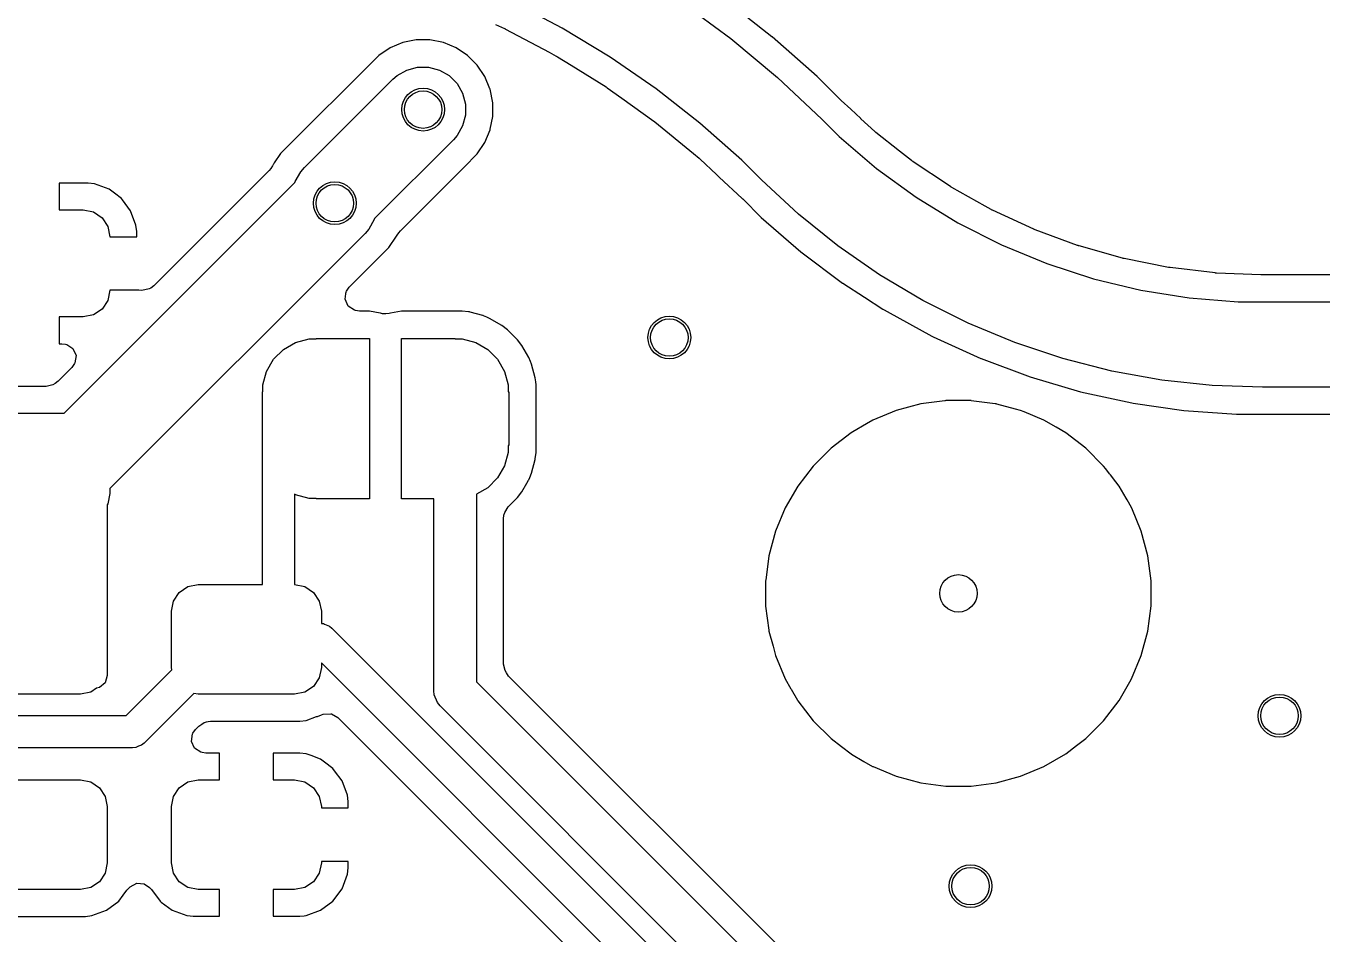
# Model space of a CAD drawing. Header units: inches. Extents: x 0.01 to 5.35, y 0.01 to 3.37.
# Drawn here: x 1.0936 to 1.5702, y 2.6595 to 2.9936 of the extents above; entities that cross this region are included whole.
import ezdxf

# ---------------------------------------------------------------- set-up
doc = ezdxf.new("R2010")
doc.units = ezdxf.units.IN
doc.header["$MEASUREMENT"] = 0
doc.layers.add('BLACK', color=250, linetype='CONTINUOUS')

msp = doc.modelspace()

# ---------------------------------------------------------------- linework, layer by layer
at = {"layer": 'BLACK', "linetype": 'CONTINUOUS'}
for p, q in [((1.3679, 2.98966), (1.3512, 3.00274)), ((1.29081, 2.9928), (1.27264, 3.00233)), ((1.33471, 3.00227), (1.35276, 2.98899)), ((1.26627, 2.99417), (1.26953, 2.99269)), ((1.23708, 2.98844), (1.23214, 2.98746)), ((1.24213, 2.98844), (1.23708, 2.98844)), ((1.23708, 2.98844), (1.23708, 2.98844)), ((1.23708, 2.98844), (1.23708, 2.98844)), ((1.24708, 2.98746), (1.24213, 2.98844)), ((1.24213, 2.98844), (1.24213, 2.98844)), ((1.24213, 2.98844), (1.24213, 2.98844)), ((1.26953, 2.99269), (1.26968, 2.99263)), ((1.26968, 2.99263), (1.26982, 2.99256)), ((1.26982, 2.99256), (1.26996, 2.99248)), ((1.26996, 2.99248), (1.28598, 2.98392)), ((1.30837, 2.98218), (1.29081, 2.9928)), ((1.35276, 2.98899), (1.36998, 2.97464)), ((1.36801, 2.98956), (1.3679, 2.98966)), ((1.3845, 2.97495), (1.36801, 2.98956)), ((1.36801, 2.98956), (1.36801, 2.98956)), ((1.22748, 2.98553), (1.22328, 2.98273)), ((1.23214, 2.98746), (1.22748, 2.98553)), ((1.22748, 2.98553), (1.22748, 2.98553)), ((1.22748, 2.98553), (1.22748, 2.98553)), ((1.23214, 2.98746), (1.23214, 2.98746)), ((1.23214, 2.98746), (1.23214, 2.98746)), ((1.25174, 2.98553), (1.24708, 2.98746)), ((1.24708, 2.98746), (1.24708, 2.98746)), ((1.24708, 2.98746), (1.24708, 2.98746)), ((1.25593, 2.98273), (1.25174, 2.98553)), ((1.25174, 2.98553), (1.25174, 2.98553)), ((1.25174, 2.98553), (1.25174, 2.98553)), ((1.28598, 2.98392), (1.28856, 2.98254)), ((1.22328, 2.98273), (1.18723, 2.94668)), ((1.22328, 2.98273), (1.22328, 2.98273)), ((1.2595, 2.97916), (1.25593, 2.98273)), ((1.25593, 2.98273), (1.25593, 2.98273)), ((1.25593, 2.98273), (1.25593, 2.98273)), ((1.2623, 2.97497), (1.2595, 2.97916)), ((1.2595, 2.97916), (1.2595, 2.97916)), ((1.2595, 2.97916), (1.2595, 2.97916)), ((1.28856, 2.98254), (1.2887, 2.98246)), ((1.2887, 2.98246), (1.28878, 2.98242)), ((1.28878, 2.98242), (1.28884, 2.98238)), ((1.28884, 2.98238), (1.28898, 2.9823)), ((1.28898, 2.9823), (1.29403, 2.97916)), ((1.29403, 2.97916), (1.30689, 2.97116)), ((1.32526, 2.97053), (1.30837, 2.98218)), ((1.22847, 2.97397), (1.23002, 2.97533)), ((1.23002, 2.97533), (1.23358, 2.97738)), ((1.23358, 2.97738), (1.23755, 2.97845)), ((1.23755, 2.97845), (1.24166, 2.97845)), ((1.24166, 2.97845), (1.24563, 2.97738)), ((1.24563, 2.97738), (1.24919, 2.97533)), ((1.24919, 2.97533), (1.2521, 2.97242)), ((1.26414, 2.97053), (1.2623, 2.97497)), ((1.2623, 2.97497), (1.2623, 2.97497)), ((1.2623, 2.97497), (1.2623, 2.97497)), ((1.36998, 2.97464), (1.3863, 2.95928)), ((1.38513, 2.97439), (1.3845, 2.97495)), ((1.3845, 2.97495), (1.3845, 2.97495)), ((1.39317, 2.96636), (1.38513, 2.97439)), ((1.19599, 2.94149), (1.22847, 2.97397)), ((1.2521, 2.97242), (1.25416, 2.96886)), ((1.26422, 2.97035), (1.26414, 2.97053)), ((1.26414, 2.97053), (1.26414, 2.97053)), ((1.26522, 2.96536), (1.26422, 2.97035)), ((1.30689, 2.97116), (1.30703, 2.97108)), ((1.30703, 2.97108), (1.30716, 2.97099)), ((1.30716, 2.97099), (1.30729, 2.97089)), ((1.30729, 2.97089), (1.31264, 2.96706)), ((1.34141, 2.95787), (1.32526, 2.97053)), ((1.25416, 2.96886), (1.25522, 2.96489)), ((1.25522, 2.96489), (1.25522, 2.96078)), ((1.26522, 2.96031), (1.26522, 2.96536)), ((1.26522, 2.96536), (1.26522, 2.96536)), ((1.26522, 2.96536), (1.26522, 2.96536)), ((1.31264, 2.96706), (1.32444, 2.95861)), ((1.39324, 2.96629), (1.39317, 2.96636)), ((1.39331, 2.96622), (1.39324, 2.96629)), ((1.39338, 2.96616), (1.39331, 2.96622)), ((1.39685, 2.96295), (1.39338, 2.96616)), ((1.25522, 2.96078), (1.25416, 2.95681)), ((1.26429, 2.95565), (1.26522, 2.96031)), ((1.40058, 2.9595), (1.39685, 2.96295)), ((1.25416, 2.95681), (1.2521, 2.95325)), ((1.2623, 2.9507), (1.26423, 2.95536)), ((1.26423, 2.95536), (1.26429, 2.95565)), ((1.32444, 2.95861), (1.32456, 2.95851)), ((1.32456, 2.95851), (1.32469, 2.95842)), ((1.32469, 2.95842), (1.32482, 2.95832)), ((1.32482, 2.95832), (1.339, 2.94668)), ((1.35677, 2.94426), (1.34141, 2.95787)), ((1.3863, 2.95928), (1.3863, 2.95928)), ((1.3863, 2.95928), (1.39266, 2.95291)), ((1.40059, 2.95949), (1.40058, 2.9595)), ((1.40571, 2.95476), (1.40059, 2.95949)), ((1.25074, 2.9517), (1.22178, 2.92273)), ((1.2521, 2.95325), (1.25074, 2.9517)), ((1.2595, 2.94651), (1.2623, 2.9507)), ((1.39266, 2.95291), (1.40636, 2.94122)), ((1.40585, 2.95464), (1.40571, 2.95476)), ((1.40599, 2.95451), (1.40585, 2.95464)), ((1.40602, 2.95449), (1.40599, 2.95451)), ((1.40614, 2.95439), (1.40602, 2.95449)), ((1.4148, 2.94756), (1.40614, 2.95439)), ((1.18723, 2.94668), (1.18491, 2.9432)), ((1.25468, 2.94169), (1.2595, 2.94651)), ((1.2595, 2.94651), (1.2595, 2.94651)), ((1.339, 2.94668), (1.34112, 2.94493)), ((1.41921, 2.94409), (1.4148, 2.94756)), ((1.1836, 2.94121), (1.183, 2.94047)), ((1.1842, 2.9421), (1.1836, 2.94121)), ((1.18436, 2.94236), (1.1842, 2.9421)), ((1.18443, 2.94249), (1.18436, 2.94236)), ((1.18491, 2.9432), (1.18443, 2.94249)), ((1.18491, 2.9432), (1.18491, 2.9432)), ((1.19463, 2.93994), (1.19599, 2.94149)), ((1.23126, 2.91827), (1.25468, 2.94169)), ((1.34112, 2.94493), (1.34124, 2.94483)), ((1.34124, 2.94483), (1.34137, 2.94473)), ((1.34137, 2.94473), (1.34148, 2.94462)), ((1.34148, 2.94462), (1.34749, 2.939)), ((1.36403, 2.93701), (1.35677, 2.94426)), ((1.40636, 2.94122), (1.42092, 2.93064)), ((1.41936, 2.94397), (1.41921, 2.94409)), ((1.41952, 2.94386), (1.41936, 2.94397)), ((1.41968, 2.94375), (1.41952, 2.94386)), ((1.42604, 2.93949), (1.41968, 2.94375)), ((1.10759, 2.85112), (1.19248, 2.93601)), ((1.183, 2.94047), (1.14055, 2.89803)), ((1.19248, 2.93601), (1.19258, 2.93638)), ((1.19258, 2.93638), (1.19463, 2.93994)), ((1.34749, 2.939), (1.34852, 2.93803)), ((1.34852, 2.93803), (1.34852, 2.93803)), ((1.34852, 2.93803), (1.35694, 2.93015)), ((1.37764, 2.92433), (1.36403, 2.93701)), ((1.36403, 2.93701), (1.36403, 2.93701)), ((1.42627, 2.93934), (1.42604, 2.93949)), ((1.42654, 2.93916), (1.42627, 2.93934)), ((1.42627, 2.93934), (1.42627, 2.93934)), ((1.43219, 2.93539), (1.42654, 2.93916)), ((1.42654, 2.93916), (1.42654, 2.93916)), ((1.11649, 2.93577), (1.10575, 2.93577)), ((1.10575, 2.93577), (1.10575, 2.92593)), ((1.11883, 2.93552), (1.11649, 2.93577)), ((1.11649, 2.93577), (1.11649, 2.93577)), ((1.12414, 2.93354), (1.11883, 2.93552)), ((1.11883, 2.93552), (1.11883, 2.93552)), ((1.1261, 2.93207), (1.12414, 2.93354)), ((1.12414, 2.93354), (1.12414, 2.93354)), ((1.12414, 2.93354), (1.12414, 2.93354)), ((1.12867, 2.93015), (1.1261, 2.93207)), ((1.43351, 2.9345), (1.43219, 2.93539)), ((1.43368, 2.9344), (1.43351, 2.9345)), ((1.43384, 2.9343), (1.43368, 2.9344)), ((1.43387, 2.93429), (1.43384, 2.9343)), ((1.434, 2.9342), (1.43387, 2.93429)), ((1.4463, 2.92732), (1.434, 2.9342)), ((1.12909, 2.92959), (1.12867, 2.93015)), ((1.12867, 2.93015), (1.12867, 2.93015)), ((1.13206, 2.92561), (1.12909, 2.92959)), ((1.35694, 2.93015), (1.35694, 2.93015)), ((1.35694, 2.93015), (1.35694, 2.93015)), ((1.35694, 2.93015), (1.35694, 2.93014)), ((1.35694, 2.93014), (1.35696, 2.93012)), ((1.35696, 2.93012), (1.35702, 2.93006)), ((1.35702, 2.93006), (1.35708, 2.93001)), ((1.35708, 2.93001), (1.35714, 2.92995)), ((1.35714, 2.92995), (1.36388, 2.9232)), ((1.42092, 2.93064), (1.43628, 2.92123)), ((1.44852, 2.92607), (1.4463, 2.92732)), ((1.10575, 2.92593), (1.11461, 2.92593)), ((1.11461, 2.92593), (1.11837, 2.92518)), ((1.11837, 2.92518), (1.12157, 2.92304)), ((1.12157, 2.92304), (1.1237, 2.91985)), ((1.13404, 2.92031), (1.13206, 2.92561)), ((1.13206, 2.92561), (1.13206, 2.92561)), ((1.22168, 2.92236), (1.21962, 2.9188)), ((1.22178, 2.92273), (1.22168, 2.92236)), ((1.36388, 2.9232), (1.37849, 2.91055)), ((1.39213, 2.91266), (1.37764, 2.92433)), ((1.44869, 2.92598), (1.44852, 2.92607)), ((1.44886, 2.92589), (1.44869, 2.92598)), ((1.44904, 2.92581), (1.44886, 2.92589)), ((1.46415, 2.91884), (1.44904, 2.92581)), ((1.1237, 2.91985), (1.12445, 2.91608)), ((1.21826, 2.91725), (1.12445, 2.82344)), ((1.13429, 2.91797), (1.13404, 2.92031)), ((1.13404, 2.92031), (1.13404, 2.92031)), ((1.13404, 2.92031), (1.13404, 2.92031)), ((1.13429, 2.91608), (1.13429, 2.91797)), ((1.13429, 2.91797), (1.13429, 2.91797)), ((1.13429, 2.91797), (1.13429, 2.91797)), ((1.21962, 2.9188), (1.21826, 2.91725)), ((1.23004, 2.91662), (1.23065, 2.91753)), ((1.23065, 2.91753), (1.23126, 2.91827)), ((1.43628, 2.92123), (1.45232, 2.91305)), ((1.46433, 2.91876), (1.46415, 2.91884)), ((1.4645, 2.91869), (1.46433, 2.91876)), ((1.46468, 2.91862), (1.4645, 2.91869)), ((1.4803, 2.91286), (1.46468, 2.91862)), ((1.12445, 2.91608), (1.13429, 2.91608)), ((1.22702, 2.91206), (1.22982, 2.91625)), ((1.22982, 2.91625), (1.22985, 2.9163)), ((1.22982, 2.91625), (1.22982, 2.91625)), ((1.22985, 2.9163), (1.23004, 2.91662)), ((1.40741, 2.90205), (1.39213, 2.91266)), ((1.45232, 2.91305), (1.46896, 2.90616)), ((1.48048, 2.9128), (1.4803, 2.91286)), ((1.48066, 2.91274), (1.48048, 2.9128)), ((1.48084, 2.91268), (1.48066, 2.91274)), ((1.49686, 2.90816), (1.48084, 2.91268)), ((1.21243, 2.89747), (1.22702, 2.91206)), ((1.22702, 2.91206), (1.22702, 2.91206)), ((1.37849, 2.91055), (1.39389, 2.89902)), ((1.49704, 2.90812), (1.49686, 2.90816)), ((1.49723, 2.90807), (1.49704, 2.90812)), ((1.49742, 2.90803), (1.49723, 2.90807)), ((1.51374, 2.90478), (1.49742, 2.90803)), ((1.46896, 2.90616), (1.48608, 2.9006)), ((1.51393, 2.90475), (1.51374, 2.90478)), ((1.51412, 2.90472), (1.51393, 2.90475)), ((1.51431, 2.90469), (1.51412, 2.90472)), ((1.53084, 2.90274), (1.51431, 2.90469)), ((1.53103, 2.90272), (1.53084, 2.90274)), ((1.53122, 2.9027), (1.53103, 2.90272)), ((1.53141, 2.90269), (1.53122, 2.9027)), ((1.54761, 2.90206), (1.53141, 2.90269)), ((1.14055, 2.89803), (1.13944, 2.8972)), ((1.39389, 2.89902), (1.39393, 2.89899)), ((1.39393, 2.89899), (1.39393, 2.89899)), ((1.39393, 2.89899), (1.39394, 2.89898)), ((1.39394, 2.89898), (1.39395, 2.89897)), ((1.39395, 2.89897), (1.39396, 2.89897)), ((1.39396, 2.89897), (1.39396, 2.89897)), ((1.39396, 2.89897), (1.40196, 2.89382)), ((1.42342, 2.89255), (1.40741, 2.90205)), ((1.48608, 2.9006), (1.50359, 2.89639)), ((1.54818, 2.90203), (1.54761, 2.90206)), ((1.54828, 2.90203), (1.54818, 2.90203)), ((1.54837, 2.90203), (1.54828, 2.90203)), ((1.54847, 2.90203), (1.54837, 2.90203)), ((1.62816, 2.90203), (1.54847, 2.90203)), ((1.12445, 2.8964), (1.1237, 2.89263)), ((1.13512, 2.8964), (1.12445, 2.8964)), ((1.13621, 2.89632), (1.13512, 2.8964)), ((1.13512, 2.8964), (1.13512, 2.8964)), ((1.1389, 2.8969), (1.13621, 2.89632)), ((1.13944, 2.8972), (1.1389, 2.8969)), ((1.21093, 2.89305), (1.21121, 2.89501)), ((1.21121, 2.89544), (1.21129, 2.89555)), ((1.21121, 2.89501), (1.21121, 2.89544)), ((1.21129, 2.89555), (1.21132, 2.89578)), ((1.21132, 2.89578), (1.21144, 2.89605)), ((1.21144, 2.89605), (1.21243, 2.89747)), ((1.40196, 2.89382), (1.40873, 2.88948)), ((1.50359, 2.89639), (1.52137, 2.89358)), ((1.52137, 2.89358), (1.53932, 2.89217)), ((1.12157, 2.88944), (1.11837, 2.8873)), ((1.1237, 2.89263), (1.12157, 2.88944)), ((1.21207, 2.89055), (1.21093, 2.89305)), ((1.21438, 2.88906), (1.21207, 2.89055)), ((1.21481, 2.88894), (1.21438, 2.88906)), ((1.21619, 2.88874), (1.21481, 2.88894)), ((1.21814, 2.88874), (1.21619, 2.88874)), ((1.21992, 2.88874), (1.21814, 2.88874)), ((1.22377, 2.88797), (1.21992, 2.88874)), ((1.21992, 2.88874), (1.21992, 2.88874)), ((1.23173, 2.88874), (1.22765, 2.88793)), ((1.25401, 2.88874), (1.23173, 2.88874)), ((1.23173, 2.88874), (1.23173, 2.88874)), ((1.23173, 2.88874), (1.23173, 2.88874)), ((1.25629, 2.88844), (1.25401, 2.88874)), ((1.25401, 2.88874), (1.25401, 2.88874)), ((1.25401, 2.88874), (1.25401, 2.88874)), ((1.25662, 2.88842), (1.25629, 2.88844)), ((1.25692, 2.88831), (1.25662, 2.88842)), ((1.40873, 2.88948), (1.40913, 2.88922)), ((1.40913, 2.88922), (1.41021, 2.88853)), ((1.41021, 2.88853), (1.41021, 2.88853)), ((1.41021, 2.88853), (1.41021, 2.88853)), ((1.41021, 2.88853), (1.42675, 2.87949)), ((1.44005, 2.88422), (1.42342, 2.89255)), ((1.53932, 2.89217), (1.54833, 2.89217)), ((1.54833, 2.89217), (1.6345, 2.89217)), ((1.11461, 2.88656), (1.10575, 2.88656)), ((1.10575, 2.88656), (1.10575, 2.87671)), ((1.11837, 2.8873), (1.11461, 2.88656)), ((1.22396, 2.8879), (1.22377, 2.88797)), ((1.22427, 2.88781), (1.22396, 2.8879)), ((1.22471, 2.88774), (1.22427, 2.88781)), ((1.22597, 2.88771), (1.22471, 2.88774)), ((1.22713, 2.88784), (1.22597, 2.88771)), ((1.22765, 2.88794), (1.22713, 2.88784)), ((1.22765, 2.88793), (1.22765, 2.88794)), ((1.26155, 2.88707), (1.25692, 2.88831)), ((1.26165, 2.88705), (1.26155, 2.88707)), ((1.26178, 2.88699), (1.26165, 2.88705)), ((1.26304, 2.88647), (1.26178, 2.88699)), ((1.26404, 2.88605), (1.26304, 2.88647)), ((1.26405, 2.88605), (1.26404, 2.88605)), ((1.26853, 2.88346), (1.26405, 2.88605)), ((1.45724, 2.8771), (1.44005, 2.88422)), ((1.26855, 2.88345), (1.26853, 2.88346)), ((1.2686, 2.88341), (1.26855, 2.88345)), ((1.27062, 2.88186), (1.2686, 2.88341)), ((1.27428, 2.8782), (1.27062, 2.88186)), ((1.27062, 2.88186), (1.27062, 2.88186)), ((1.27062, 2.88186), (1.27062, 2.88186)), ((1.27062, 2.88186), (1.27062, 2.88186)), ((1.42675, 2.87949), (1.42713, 2.87929)), ((1.42713, 2.87929), (1.42716, 2.87927)), ((1.42716, 2.87927), (1.42717, 2.87927)), ((1.42717, 2.87927), (1.42717, 2.87927)), ((1.42717, 2.87927), (1.42717, 2.87927)), ((1.42717, 2.87927), (1.42717, 2.87926)), ((1.42717, 2.87926), (1.42717, 2.87926)), ((1.42717, 2.87926), (1.44467, 2.87127)), ((1.10575, 2.87671), (1.10675, 2.87671)), ((1.10675, 2.87671), (1.10812, 2.87651)), ((1.10812, 2.87651), (1.10855, 2.87639)), ((1.10855, 2.87639), (1.11086, 2.8749)), ((1.11086, 2.8749), (1.11201, 2.8724)), ((1.18462, 2.87098), (1.18825, 2.87461)), ((1.18825, 2.87461), (1.1927, 2.87718)), ((1.1927, 2.87718), (1.19767, 2.87851)), ((1.19767, 2.87851), (1.20024, 2.87851)), ((1.20024, 2.87851), (1.20024, 2.87868)), ((1.20024, 2.87868), (1.21992, 2.87868)), ((1.21992, 2.87868), (1.21992, 2.81963)), ((1.23173, 2.81963), (1.23173, 2.87868)), ((1.23173, 2.87868), (1.25142, 2.87868)), ((1.25142, 2.87868), (1.25142, 2.87851)), ((1.25142, 2.87851), (1.25399, 2.87851)), ((1.25399, 2.87851), (1.25895, 2.87718)), ((1.25895, 2.87718), (1.2634, 2.87461)), ((1.2634, 2.87461), (1.26703, 2.87098)), ((1.27588, 2.87611), (1.27428, 2.8782)), ((1.27428, 2.8782), (1.27428, 2.8782)), ((1.27847, 2.87162), (1.27588, 2.87611)), ((1.27588, 2.87611), (1.27588, 2.87611)), ((1.4749, 2.87123), (1.45724, 2.8771)), ((1.11149, 2.8694), (1.1105, 2.86798)), ((1.11161, 2.86968), (1.11149, 2.8694)), ((1.11201, 2.8724), (1.11161, 2.86968)), ((1.11161, 2.86968), (1.11161, 2.86968)), ((1.18205, 2.86653), (1.18462, 2.87098)), ((1.26703, 2.87098), (1.2696, 2.86653)), ((1.27908, 2.87015), (1.27847, 2.87162)), ((1.27847, 2.87162), (1.27847, 2.87162)), ((1.27948, 2.8692), (1.27908, 2.87015)), ((1.44467, 2.87127), (1.44467, 2.87127)), ((1.44467, 2.87127), (1.4447, 2.87126)), ((1.4447, 2.87126), (1.44474, 2.87124)), ((1.44474, 2.87124), (1.44479, 2.87122)), ((1.44479, 2.87122), (1.46285, 2.86449)), ((1.49292, 2.86663), (1.4749, 2.87123)), ((1.10788, 2.86536), (1.10543, 2.86291)), ((1.1105, 2.86798), (1.10788, 2.86536)), ((1.10788, 2.86536), (1.10788, 2.86536)), ((1.18072, 2.86157), (1.18205, 2.86653)), ((1.2696, 2.86653), (1.27093, 2.86157)), ((1.28082, 2.86419), (1.27948, 2.8692)), ((1.51123, 2.86332), (1.49292, 2.86663)), ((1.10107, 2.86098), (1.07532, 2.86098)), ((1.10341, 2.86158), (1.10107, 2.86098)), ((1.10432, 2.86208), (1.10341, 2.86158)), ((1.10543, 2.86291), (1.10432, 2.86208)), ((1.18072, 2.859), (1.18072, 2.86157)), ((1.27093, 2.86157), (1.27093, 2.859)), ((1.28102, 2.86264), (1.28082, 2.86419)), ((1.28116, 2.86159), (1.28102, 2.86264)), ((1.28116, 2.83672), (1.28116, 2.86159)), ((1.46285, 2.86449), (1.48138, 2.85905)), ((1.52973, 2.86133), (1.51123, 2.86332)), ((1.54833, 2.86067), (1.52973, 2.86133)), ((1.63331, 2.86067), (1.54833, 2.86067)), ((1.18055, 2.84079), (1.18055, 2.859)), ((1.18055, 2.859), (1.18072, 2.859)), ((1.27093, 2.859), (1.2711, 2.859)), ((1.2711, 2.859), (1.2711, 2.83931)), ((1.43153, 2.85573), (1.4226, 2.85455)), ((1.43157, 2.85574), (1.43153, 2.85573)), ((1.43181, 2.85577), (1.43157, 2.85574)), ((1.4411, 2.85577), (1.43181, 2.85577)), ((1.43181, 2.85577), (1.43181, 2.85577)), ((1.43181, 2.85577), (1.43181, 2.85577)), ((1.44111, 2.85577), (1.4411, 2.85577)), ((1.4411, 2.85577), (1.4411, 2.85577)), ((1.44118, 2.85576), (1.44111, 2.85577)), ((1.45, 2.8546), (1.44118, 2.85576)), ((1.48138, 2.85905), (1.48138, 2.85905)), ((1.48138, 2.85905), (1.48139, 2.85904)), ((1.48139, 2.85904), (1.48139, 2.85904)), ((1.48139, 2.85904), (1.48139, 2.85904)), ((1.48139, 2.85904), (1.50027, 2.85494)), ((1.0772, 2.85112), (1.10759, 2.85112)), ((1.41362, 2.85215), (1.40504, 2.84859)), ((1.4226, 2.85455), (1.41362, 2.85215)), ((1.45032, 2.85458), (1.45, 2.8546)), ((1.45062, 2.85447), (1.45032, 2.85458)), ((1.4575, 2.85263), (1.45062, 2.85447)), ((1.45929, 2.85215), (1.4575, 2.85263)), ((1.4575, 2.85263), (1.4575, 2.85263)), ((1.46062, 2.8516), (1.45929, 2.85215)), ((1.46788, 2.84859), (1.46062, 2.8516)), ((1.50027, 2.85494), (1.50027, 2.85494)), ((1.50027, 2.85494), (1.50027, 2.85493)), ((1.50027, 2.85493), (1.50074, 2.85487)), ((1.50074, 2.85487), (1.51939, 2.85219)), ((1.51939, 2.85219), (1.53867, 2.85081)), ((1.53867, 2.85081), (1.5458, 2.85081)), ((1.5458, 2.85081), (1.58083, 2.85081)), ((1.40266, 2.84722), (1.39762, 2.84431)), ((1.40504, 2.84859), (1.40266, 2.84722)), ((1.40504, 2.84859), (1.40504, 2.84859)), ((1.47242, 2.84597), (1.46788, 2.84859)), ((1.46788, 2.84859), (1.46788, 2.84859)), ((1.46788, 2.84859), (1.46788, 2.84859)), ((1.46788, 2.84859), (1.46788, 2.84859)), ((1.46788, 2.84859), (1.46788, 2.84859)), ((1.46788, 2.84859), (1.46788, 2.84859)), ((1.47592, 2.84395), (1.47242, 2.84597)), ((1.47242, 2.84597), (1.47242, 2.84597)), ((1.18055, 2.78813), (1.18055, 2.84079)), ((1.39699, 2.84395), (1.38962, 2.83829)), ((1.39701, 2.84396), (1.39699, 2.84395)), ((1.39699, 2.84395), (1.39699, 2.84395)), ((1.39762, 2.84431), (1.39701, 2.84396)), ((1.39701, 2.84396), (1.39701, 2.84396)), ((1.39762, 2.84431), (1.39762, 2.84431)), ((1.47594, 2.84394), (1.47592, 2.84395)), ((1.47592, 2.84395), (1.47592, 2.84395)), ((1.47599, 2.8439), (1.47594, 2.84394)), ((1.48329, 2.83829), (1.47599, 2.8439)), ((1.27093, 2.83674), (1.2696, 2.83178)), ((1.2711, 2.83931), (1.27093, 2.83931)), ((1.27093, 2.83931), (1.27093, 2.83674)), ((1.28084, 2.83431), (1.28116, 2.83672)), ((1.38962, 2.83829), (1.38305, 2.83172)), ((1.38962, 2.83829), (1.38962, 2.83829)), ((1.38962, 2.83829), (1.38962, 2.83829)), ((1.4833, 2.83829), (1.48329, 2.83829)), ((1.48987, 2.83172), (1.4833, 2.83829)), ((1.4833, 2.83829), (1.4833, 2.83829)), ((1.4833, 2.83829), (1.4833, 2.83829)), ((1.2696, 2.83178), (1.26703, 2.82733)), ((1.27948, 2.82911), (1.28082, 2.83412)), ((1.28082, 2.83412), (1.28084, 2.83431)), ((1.38305, 2.83172), (1.37739, 2.82435)), ((1.38305, 2.83172), (1.38305, 2.83172)), ((1.38305, 2.83172), (1.38305, 2.83172)), ((1.49069, 2.83065), (1.48987, 2.83172)), ((1.48987, 2.83172), (1.48987, 2.83172)), ((1.48987, 2.83172), (1.48987, 2.83172)), ((1.48987, 2.83172), (1.48987, 2.83172)), ((1.26703, 2.82733), (1.2634, 2.82369)), ((1.27776, 2.82544), (1.27837, 2.8265)), ((1.27837, 2.8265), (1.27847, 2.82668)), ((1.27847, 2.82668), (1.27881, 2.82749)), ((1.27847, 2.82668), (1.27847, 2.82668)), ((1.27847, 2.82668), (1.27847, 2.82668)), ((1.27847, 2.82668), (1.27847, 2.82668)), ((1.27881, 2.82749), (1.27948, 2.82911)), ((1.49205, 2.82888), (1.49069, 2.83065)), ((1.49235, 2.82848), (1.49205, 2.82888)), ((1.49434, 2.82589), (1.49235, 2.82848)), ((1.49235, 2.82848), (1.49235, 2.82848)), ((1.12445, 2.82344), (1.12445, 2.82159)), ((1.2634, 2.82369), (1.25929, 2.82132)), ((1.27428, 2.82011), (1.27588, 2.82219)), ((1.27588, 2.82219), (1.27776, 2.82544)), ((1.37739, 2.82435), (1.37274, 2.8163)), ((1.37739, 2.82435), (1.37739, 2.82435)), ((1.49552, 2.82435), (1.49434, 2.82589)), ((1.49813, 2.81984), (1.49552, 2.82435)), ((1.1237, 2.81783), (1.12346, 2.81748)), ((1.12346, 2.81748), (1.12346, 2.75465)), ((1.12445, 2.82159), (1.1237, 2.81783)), ((1.1927, 2.82112), (1.19236, 2.82132)), ((1.19236, 2.82132), (1.19236, 2.78813)), ((1.19767, 2.81979), (1.1927, 2.82112)), ((1.20024, 2.81979), (1.19767, 2.81979)), ((1.20024, 2.81963), (1.20024, 2.81979)), ((1.21992, 2.81963), (1.20024, 2.81963)), ((1.24354, 2.81963), (1.23173, 2.81963)), ((1.24354, 2.74906), (1.24354, 2.81963)), ((1.25929, 2.82132), (1.25929, 2.75232)), ((1.27088, 2.8167), (1.27428, 2.82011)), ((1.27428, 2.82011), (1.27428, 2.82011)), ((1.49848, 2.81923), (1.49813, 2.81984)), ((1.50009, 2.81644), (1.49848, 2.81923)), ((1.49848, 2.81923), (1.49848, 2.81923)), ((1.26915, 2.81226), (1.26935, 2.81363)), ((1.26915, 2.78953), (1.26915, 2.81226)), ((1.26935, 2.81363), (1.26964, 2.81463)), ((1.26964, 2.81463), (1.27088, 2.8167)), ((1.37274, 2.8163), (1.36919, 2.80772)), ((1.37274, 2.8163), (1.37274, 2.8163)), ((1.50013, 2.81637), (1.50009, 2.81644)), ((1.50016, 2.81631), (1.50013, 2.81637)), ((1.50018, 2.81628), (1.50016, 2.81631)), ((1.50372, 2.80772), (1.50018, 2.81628)), ((1.36919, 2.80772), (1.36678, 2.79874)), ((1.50613, 2.79874), (1.50372, 2.80772)), ((1.36678, 2.79874), (1.36559, 2.78971)), ((1.50734, 2.78953), (1.50613, 2.79874)), ((1.26915, 2.75884), (1.26915, 2.78953)), ((1.36559, 2.78971), (1.36557, 2.78953)), ((1.36557, 2.78953), (1.36557, 2.78023)), ((1.36559, 2.78971), (1.36559, 2.78971)), ((1.50734, 2.78024), (1.50734, 2.78953)), ((1.14784, 2.78205), (1.14997, 2.78525)), ((1.14997, 2.78525), (1.15316, 2.78738)), ((1.15316, 2.78738), (1.15693, 2.78813)), ((1.15693, 2.78813), (1.18055, 2.78813)), ((1.19236, 2.78813), (1.19613, 2.78738)), ((1.19613, 2.78738), (1.19932, 2.78525)), ((1.19932, 2.78525), (1.20146, 2.78205)), ((1.14709, 2.77829), (1.14784, 2.78205)), ((1.20146, 2.78205), (1.2022, 2.77829)), ((1.36557, 2.78023), (1.36558, 2.78016)), ((1.36558, 2.78016), (1.36674, 2.77133)), ((1.50613, 2.77102), (1.50734, 2.78024)), ((1.14709, 2.75762), (1.14709, 2.77829)), ((1.2022, 2.77829), (1.2022, 2.77383)), ((1.2022, 2.77383), (1.20305, 2.77374)), ((1.20305, 2.77374), (1.20342, 2.77359)), ((1.20342, 2.77359), (1.20518, 2.77286)), ((1.20518, 2.77286), (1.20607, 2.77213)), ((1.20607, 2.77213), (1.33969, 2.63851)), ((1.36674, 2.77133), (1.36678, 2.77102)), ((1.36678, 2.77102), (1.36829, 2.7654)), ((1.50372, 2.76205), (1.50613, 2.77102)), ((1.36829, 2.7654), (1.36919, 2.76205)), ((1.36919, 2.76205), (1.37274, 2.75346)), ((1.50017, 2.75346), (1.50372, 2.76205)), ((1.13037, 2.7399), (1.14725, 2.75679)), ((1.14725, 2.75679), (1.14709, 2.75762)), ((1.2022, 2.75762), (1.20146, 2.75385)), ((1.33134, 2.63016), (1.2022, 2.75929)), ((1.2022, 2.75929), (1.2022, 2.75762)), ((1.26975, 2.7565), (1.26915, 2.75884)), ((1.27025, 2.75559), (1.26975, 2.7565)), ((1.27108, 2.75448), (1.27025, 2.75559)), ((1.12061, 2.7502), (1.11956, 2.74998)), ((1.12269, 2.75201), (1.12061, 2.7502)), ((1.12346, 2.75465), (1.12269, 2.75201)), ((1.19932, 2.75066), (1.19613, 2.74852)), ((1.20146, 2.75385), (1.19932, 2.75066)), ((1.25929, 2.75232), (1.56788, 2.44373)), ((1.4071, 2.61846), (1.27108, 2.75448)), ((1.37274, 2.75346), (1.37274, 2.75346)), ((1.37274, 2.75346), (1.37275, 2.75346)), ((1.37275, 2.75346), (1.37487, 2.74978)), ((1.49552, 2.74542), (1.49951, 2.75232)), ((1.49951, 2.75232), (1.50017, 2.75346)), ((1.11362, 2.74778), (1.07819, 2.74778)), ((1.11739, 2.74852), (1.11362, 2.74778)), ((1.11956, 2.74998), (1.11739, 2.74852)), ((1.15528, 2.7481), (1.13699, 2.72982)), ((1.15693, 2.74778), (1.15528, 2.7481)), ((1.19236, 2.74778), (1.15693, 2.74778)), ((1.19613, 2.74852), (1.19236, 2.74778)), ((1.24369, 2.74752), (1.24354, 2.74906)), ((1.24487, 2.74468), (1.24369, 2.74752)), ((1.37487, 2.74978), (1.37497, 2.74961)), ((1.37497, 2.74961), (1.37726, 2.74563)), ((1.37726, 2.74563), (1.37739, 2.74542)), ((1.37739, 2.74542), (1.3774, 2.7454)), ((1.3774, 2.7454), (1.37744, 2.74535)), ((1.37744, 2.74535), (1.38305, 2.73804)), ((1.48987, 2.73804), (1.49552, 2.74542)), ((1.20289, 2.74043), (1.20564, 2.74062)), ((1.20564, 2.74062), (1.20588, 2.74057)), ((1.24585, 2.74349), (1.24487, 2.74468)), ((1.55905, 2.43029), (1.24585, 2.74349)), ((1.07067, 2.7399), (1.13037, 2.7399)), ((1.15597, 2.73486), (1.15711, 2.73599)), ((1.15711, 2.73599), (1.15822, 2.73682)), ((1.15822, 2.73682), (1.15913, 2.73732)), ((1.15913, 2.73732), (1.1596, 2.73744)), ((1.1596, 2.73744), (1.15993, 2.73767)), ((1.15993, 2.73767), (1.16058, 2.73769)), ((1.16058, 2.73769), (1.16147, 2.73791)), ((1.16147, 2.73791), (1.19425, 2.73791)), ((1.19425, 2.73791), (1.19659, 2.73817)), ((1.19425, 2.73791), (1.19425, 2.73791)), ((1.19659, 2.73817), (1.20045, 2.7396)), ((1.20045, 2.7396), (1.20075, 2.73962)), ((1.20075, 2.73962), (1.20227, 2.74019)), ((1.20227, 2.74019), (1.20289, 2.74043)), ((1.20227, 2.74019), (1.20227, 2.74019)), ((1.20588, 2.74057), (1.2083, 2.73925)), ((1.2083, 2.73925), (1.2083, 2.73925)), ((1.2083, 2.73925), (1.40498, 2.54257)), ((1.38305, 2.73804), (1.38305, 2.73804)), ((1.38305, 2.73804), (1.38305, 2.73804)), ((1.38305, 2.73804), (1.38305, 2.73804)), ((1.38305, 2.73804), (1.38962, 2.73147)), ((1.48562, 2.7338), (1.48804, 2.73622)), ((1.48804, 2.73622), (1.48987, 2.73804)), ((1.48987, 2.73804), (1.48987, 2.73804)), ((1.15447, 2.73043), (1.15486, 2.73316)), ((1.15486, 2.73316), (1.15499, 2.73343)), ((1.15499, 2.73343), (1.15597, 2.73486)), ((1.38962, 2.73147), (1.38962, 2.73147)), ((1.38962, 2.73147), (1.38962, 2.73147)), ((1.38962, 2.73147), (1.38962, 2.73147)), ((1.38962, 2.73147), (1.39349, 2.7285)), ((1.4799, 2.72886), (1.4833, 2.73147)), ((1.4833, 2.73147), (1.48562, 2.7338)), ((1.13281, 2.72809), (1.0684, 2.72809)), ((1.13397, 2.7282), (1.13281, 2.72809)), ((1.135, 2.72863), (1.13397, 2.7282)), ((1.1361, 2.72909), (1.135, 2.72863)), ((1.13699, 2.72982), (1.1361, 2.72909)), ((1.15561, 2.72793), (1.15447, 2.73043)), ((1.15792, 2.72645), (1.15561, 2.72793)), ((1.15835, 2.72632), (1.15792, 2.72645)), ((1.15973, 2.72612), (1.15835, 2.72632)), ((1.39349, 2.7285), (1.39699, 2.72582)), ((1.47592, 2.72582), (1.4799, 2.72886)), ((1.16353, 2.72612), (1.15973, 2.72612)), ((1.1648, 2.72612), (1.16353, 2.72612)), ((1.1648, 2.71628), (1.1648, 2.72612)), ((1.19425, 2.72612), (1.18449, 2.72612)), ((1.18449, 2.72612), (1.18449, 2.71628)), ((1.19659, 2.72587), (1.19425, 2.72612)), ((1.19425, 2.72612), (1.19425, 2.72612)), ((1.19845, 2.72518), (1.19659, 2.72587)), ((1.19659, 2.72587), (1.19659, 2.72587)), ((1.20189, 2.72389), (1.19845, 2.72518)), ((1.2033, 2.72284), (1.20189, 2.72389)), ((1.20189, 2.72389), (1.20189, 2.72389)), ((1.20642, 2.7205), (1.2033, 2.72284)), ((1.39699, 2.72582), (1.39719, 2.7257)), ((1.39719, 2.7257), (1.40174, 2.72307)), ((1.40174, 2.72307), (1.40174, 2.72307)), ((1.40174, 2.72307), (1.4049, 2.72125)), ((1.46788, 2.72117), (1.47592, 2.72582)), ((1.20709, 2.71961), (1.20642, 2.7205)), ((1.20642, 2.7205), (1.20642, 2.7205)), ((1.20982, 2.71597), (1.20709, 2.71961)), ((1.4049, 2.72125), (1.40497, 2.72121)), ((1.40497, 2.72121), (1.40503, 2.72117)), ((1.40503, 2.72117), (1.40506, 2.72116)), ((1.40506, 2.72116), (1.41362, 2.71761)), ((1.41362, 2.71761), (1.4226, 2.71521)), ((1.45032, 2.71521), (1.45929, 2.71761)), ((1.45929, 2.71761), (1.46788, 2.72117)), ((1.07819, 2.71628), (1.11362, 2.71628)), ((1.11362, 2.71628), (1.11739, 2.71553)), ((1.11739, 2.71553), (1.12058, 2.7134)), ((1.12058, 2.7134), (1.12272, 2.7102)), ((1.14784, 2.7102), (1.14997, 2.7134)), ((1.14997, 2.7134), (1.15316, 2.71553)), ((1.15316, 2.71553), (1.15693, 2.71628)), ((1.15693, 2.71628), (1.1648, 2.71628)), ((1.18449, 2.71628), (1.19236, 2.71628)), ((1.19236, 2.71628), (1.19613, 2.71553)), ((1.19613, 2.71553), (1.19932, 2.7134)), ((1.19932, 2.7134), (1.20146, 2.7102)), ((1.21179, 2.71067), (1.20982, 2.71597)), ((1.20982, 2.71597), (1.20982, 2.71597)), ((1.4226, 2.71521), (1.43181, 2.714)), ((1.43181, 2.714), (1.43181, 2.714)), ((1.43181, 2.714), (1.4411, 2.714)), ((1.4411, 2.714), (1.45032, 2.71521)), ((1.4411, 2.714), (1.4411, 2.714)), ((1.12272, 2.7102), (1.12346, 2.70644)), ((1.14709, 2.70644), (1.14784, 2.7102)), ((1.20146, 2.7102), (1.2022, 2.70644)), ((1.2118, 2.71066), (1.21179, 2.71067)), ((1.21205, 2.70832), (1.2118, 2.71066)), ((1.2118, 2.71066), (1.2118, 2.71066)), ((1.21205, 2.70594), (1.21205, 2.70832)), ((1.21205, 2.70832), (1.21205, 2.70832)), ((1.21205, 2.70832), (1.21205, 2.70832)), ((1.12346, 2.70644), (1.12346, 2.68577)), ((1.14709, 2.68577), (1.14709, 2.70644)), ((1.2022, 2.70644), (1.2022, 2.70594)), ((1.2022, 2.70594), (1.21205, 2.70594)), ((1.12346, 2.68577), (1.12272, 2.682)), ((1.14784, 2.682), (1.14709, 2.68577)), ((1.2022, 2.68577), (1.20146, 2.682)), ((1.21205, 2.68626), (1.2022, 2.68626)), ((1.2022, 2.68626), (1.2022, 2.68577)), ((1.2118, 2.68154), (1.21205, 2.68388)), ((1.21205, 2.68388), (1.21205, 2.68626)), ((1.21205, 2.68388), (1.21205, 2.68388)), ((1.12058, 2.67881), (1.11739, 2.67667)), ((1.12272, 2.682), (1.12058, 2.67881)), ((1.14997, 2.67881), (1.14784, 2.682)), ((1.15316, 2.67667), (1.14997, 2.67881)), ((1.19932, 2.67881), (1.19613, 2.67667)), ((1.20146, 2.682), (1.19932, 2.67881)), ((1.20982, 2.67624), (1.2118, 2.68154)), ((1.2118, 2.68154), (1.2118, 2.68154)), ((1.11362, 2.67593), (1.07819, 2.67593)), ((1.11739, 2.67667), (1.11362, 2.67593)), ((1.1277, 2.67169), (1.12933, 2.67387)), ((1.12933, 2.67387), (1.13066, 2.67564)), ((1.13066, 2.67564), (1.13111, 2.67617)), ((1.13111, 2.67617), (1.13139, 2.67644)), ((1.13139, 2.67644), (1.13188, 2.67694)), ((1.13139, 2.67644), (1.13139, 2.67644)), ((1.13188, 2.67694), (1.1343, 2.67826)), ((1.1343, 2.67826), (1.13702, 2.67807)), ((1.13702, 2.67807), (1.13702, 2.67807)), ((1.13702, 2.67807), (1.13903, 2.67669)), ((1.13903, 2.67669), (1.13921, 2.67648)), ((1.13921, 2.67648), (1.13972, 2.67589)), ((1.13972, 2.67589), (1.13994, 2.67561)), ((1.13994, 2.67561), (1.14263, 2.67202)), ((1.15693, 2.67593), (1.15316, 2.67667)), ((1.1648, 2.67593), (1.15693, 2.67593)), ((1.1648, 2.66608), (1.1648, 2.67593)), ((1.19236, 2.67593), (1.18449, 2.67593)), ((1.18449, 2.67593), (1.18449, 2.66608)), ((1.19613, 2.67667), (1.19236, 2.67593)), ((1.20642, 2.67171), (1.20982, 2.67624)), ((1.20982, 2.67624), (1.20982, 2.67624)), ((1.12316, 2.6683), (1.1277, 2.67169)), ((1.14263, 2.67202), (1.14287, 2.67171)), ((1.14287, 2.67171), (1.14287, 2.67171)), ((1.14287, 2.67171), (1.14287, 2.67171)), ((1.14287, 2.67171), (1.14336, 2.67134)), ((1.14336, 2.67134), (1.1474, 2.66831)), ((1.20189, 2.66831), (1.20642, 2.67171)), ((1.20642, 2.67171), (1.20642, 2.67171)), ((1.0763, 2.66606), (1.11551, 2.66606)), ((1.11551, 2.66606), (1.11785, 2.66632)), ((1.11785, 2.66632), (1.12316, 2.6683)), ((1.1474, 2.66831), (1.1474, 2.66831)), ((1.1474, 2.66831), (1.1527, 2.66633)), ((1.1527, 2.66633), (1.1527, 2.66633)), ((1.1527, 2.66633), (1.15288, 2.66632)), ((1.15288, 2.66632), (1.15504, 2.66608)), ((1.15504, 2.66608), (1.15505, 2.66608)), ((1.15505, 2.66608), (1.15505, 2.66608)), ((1.15505, 2.66608), (1.1648, 2.66608)), ((1.18449, 2.66608), (1.19425, 2.66608)), ((1.19425, 2.66608), (1.19584, 2.66625)), ((1.19425, 2.66608), (1.19425, 2.66608)), ((1.19425, 2.66608), (1.19425, 2.66608)), ((1.19584, 2.66625), (1.19659, 2.66633)), ((1.19659, 2.66633), (1.20189, 2.66831)), ((1.19659, 2.66633), (1.19659, 2.66633)), ((1.20189, 2.66831), (1.20189, 2.66831))]:
    msp.add_line(p, q, dxfattribs=at)
at = {"layer": 'BLACK'}
for centre, radius in [((1.23961, 2.96283), 0.00787), ((1.20713, 2.92839), 0.00787), ((1.33016, 2.87898), 0.00787), ((1.43646, 2.78488), 0.00689), ((1.43646, 2.78488), 0.00689), ((1.55454, 2.73986), 0.00787), ((1.44094, 2.67717), 0.00787)]:
    msp.add_circle(centre, radius, dxfattribs=at)
at = {"layer": 'WHITE'}
for centre in [(1.23961, 2.96283), (1.20713, 2.92839), (1.33016, 2.87898), (1.55454, 2.73986), (1.44094, 2.67717)]:
    msp.add_circle(centre, 0.00689, dxfattribs=at)

doc.saveas('drawing.dxf')
